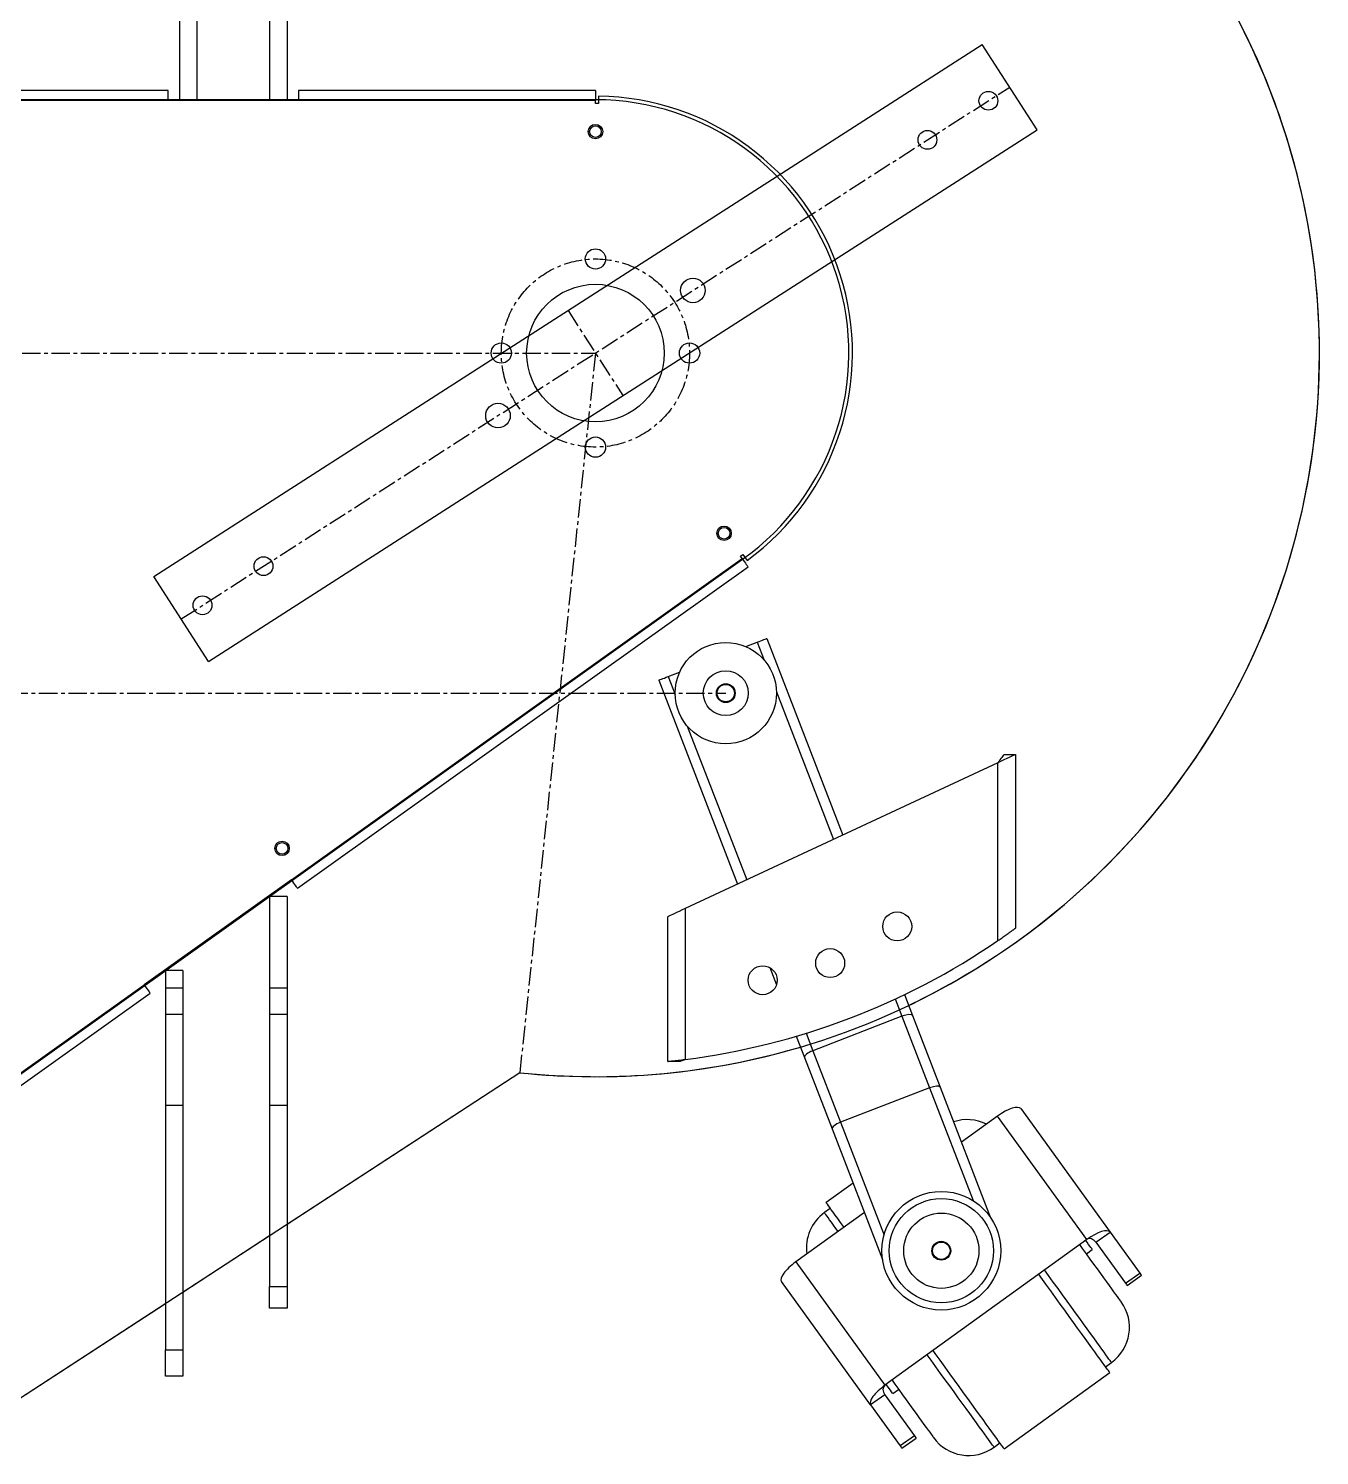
# Model space of a CAD drawing. Header units: millimetres. Extents: x -816 to 2660, y 734 to 4049.
# Drawn here: x 583 to 1474, y 1144 to 2130 of the extents above; entities that cross this region are included whole.
import ezdxf

# ---------------------------------------------------------------- set-up
doc = ezdxf.new("R2010")
doc.units = ezdxf.units.MM
doc.header["$PDSIZE"] = -1
doc.linetypes.add('CENTERX2', pattern=[20.32, 12.7, -2.54, 2.54, -2.54])

msp = doc.modelspace()

# ---------------------------------------------------------------- linework, layer by layer
at = {"color": 7, "linetype": 'Continuous', "lineweight": 25}
for p, q in [((687.22, 2080.33), (687.22, 2140.53)), ((699.22, 2080.33), (699.22, 2140.53)), ((749.22, 2140.53), (749.22, 2080.33)), ((761.22, 2140.53), (761.22, 2080.33)), ((679.22, 2086.83), (-20.78, 2086.83)), ((679.22, 2079.83), (679.22, 2086.83)), ((769.22, 2080.33), (679.22, 2080.33)), ((974.22, 2086.83), (769.22, 2086.83)), ((769.22, 2086.83), (769.22, 2079.83)), ((974.22, 2086.83), (974.22, 2079.83)), ((976.22, 2080.32), (974.22, 2080.33)), ((976.22, 2082.82), (976.22, 2077.83)), ((679.22, 2079.83), (-20.78, 2079.83)), ((769.22, 2079.83), (679.22, 2079.83)), ((974.22, 2079.83), (769.22, 2079.83)), ((974.22, 2077.83), (974.22, 2079.83)), ((976.22, 2077.83), (974.22, 2077.83)), ((1074.38, 1764.89), (1076.01, 1766.05)), ((1075.54, 1763.26), (1074.38, 1764.89)), ((1076.01, 1766.05), (1078.91, 1761.99)), ((764.35, 1541.33), (1075.54, 1763.26)), ((768.41, 1535.63), (1079.61, 1757.56)), ((1075.83, 1762.86), (1077.45, 1764.03)), ((1092.52, 1708.07), (1145, 1572.25)), ((1078.06, 1702.48), (1085.99, 1705.55)), ((1017.9, 1679.24), (1072.34, 1538.34)), ((1024.43, 1681.76), (1032.36, 1684.83)), ((1256.22, 1627.89), (1264.22, 1627.89)), ((1264.22, 1627.89), (1264.22, 1507.89)), ((1252.22, 1622.29), (1036.22, 1521.48)), ((1252.22, 1499.4), (1252.22, 1622.29)), ((764.35, 1541.33), (662.58, 1468.75)), ((662.87, 1468.34), (764.64, 1540.92)), ((761.22, 1529.92), (749.22, 1529.92)), ((749.22, 1529.92), (749.22, 1466.38)), ((761.22, 1529.92), (761.22, 1466.38)), ((1036.22, 1521.48), (1036.22, 1417.26)), ((1024.22, 1415.88), (1024.22, 1515.88)), ((1094.62, 1480.67), (1099.2, 1468.83)), ((689.22, 1478.58), (677.22, 1478.58)), ((677.22, 1478.58), (677.22, 1466.38)), ((689.22, 1478.58), (689.22, 1466.38)), ((430.54, 1303.26), (662.58, 1468.75)), ((434.61, 1297.56), (666.64, 1463.05)), ((689.22, 1466.38), (677.22, 1466.38)), ((677.22, 1466.38), (677.22, 1448.4)), ((689.22, 1466.38), (689.22, 1448.4)), ((761.22, 1466.38), (749.22, 1466.38)), ((749.22, 1466.38), (749.22, 1448.4)), ((761.22, 1466.38), (761.22, 1448.4)), ((1187.6, 1462.01), (1193.2, 1447.51)), ((689.22, 1448.4), (677.22, 1448.4)), ((677.22, 1448.4), (677.22, 1385.52)), ((689.22, 1448.4), (689.22, 1385.52)), ((761.22, 1448.4), (749.22, 1448.4)), ((749.22, 1448.4), (749.22, 1385.52)), ((761.22, 1448.4), (761.22, 1385.52)), ((1185.88, 1447.04), (1124.31, 1423.25)), ((1185.88, 1447.04), (1204.98, 1397.6)), ((1193.2, 1447.51), (1212.3, 1398.07)), ((1112.93, 1433.29), (1118.58, 1418.67)), ((1124.31, 1423.25), (1143.42, 1373.81)), ((1032.22, 1415.88), (1024.22, 1415.88)), ((1118.58, 1418.67), (1137.68, 1369.24)), ((921.96, 1408.07), (761.22, 1303.23)), ((1204.98, 1397.6), (1143.42, 1373.81)), ((1212.3, 1398.07), (1247.14, 1307.9)), ((689.22, 1385.52), (677.22, 1385.52)), ((677.22, 1385.52), (677.22, 1216.49)), ((689.22, 1385.52), (689.22, 1216.49)), ((761.22, 1385.52), (749.22, 1385.52)), ((749.22, 1385.52), (749.22, 1260.35)), ((761.22, 1385.52), (761.22, 1260.35)), ((1268, 1383.23), (1329.59, 1298.01)), ((1251.99, 1378.08), (1227, 1360.02)), ((1313.57, 1292.85), (1251.99, 1378.08)), ((1137.68, 1369.24), (1172.52, 1279.07)), ((1152.13, 1331.85), (1133.5, 1318.38)), ((1159.96, 1311.57), (1112.58, 1277.33)), ((1136.43, 1314.33), (1132.37, 1311.4)), ((749.22, 1295.41), (689.22, 1256.27)), ((1313.57, 1292.85), (1174.17, 1192.11)), ((1319.86, 1290.98), (1329.59, 1298.01)), ((1329.59, 1298.01), (1350.07, 1269.67)), ((1313.3, 1282.99), (1317.35, 1285.92)), ((1319.86, 1290.98), (1340.35, 1262.64)), ((1112.58, 1277.33), (1174.17, 1192.11)), ((1164.24, 1178.52), (1102.66, 1263.75)), ((1340.35, 1262.64), (1350.07, 1269.67)), ((1341.49, 1261.05), (1351.22, 1268.08)), ((749.22, 1260.35), (761.22, 1260.35)), ((749.22, 1245.41), (749.22, 1260.35)), ((761.22, 1260.35), (761.22, 1245.41)), ((677.22, 1248.45), (520.43, 1146.18)), ((761.22, 1245.41), (749.22, 1245.41)), ((677.22, 1216.49), (689.22, 1216.49)), ((677.22, 1198.45), (677.22, 1216.49)), ((689.22, 1216.49), (689.22, 1198.45)), ((1326.52, 1204.94), (1330.57, 1207.87)), ((689.22, 1198.45), (677.22, 1198.45)), ((1256.5, 1148.18), (1329.45, 1200.89)), ((1173.97, 1185.55), (1164.24, 1178.52)), ((1173.97, 1185.55), (1194.45, 1157.21)), ((1179.56, 1186.35), (1183.62, 1189.27)), ((1164.24, 1178.52), (1184.73, 1150.18)), ((1194.45, 1157.21), (1184.73, 1150.18)), ((1185.87, 1148.59), (1195.6, 1155.62)), ((1249.52, 1149.3), (1253.57, 1152.23))]:
    msp.add_line(p, q, dxfattribs=at)
at = {"color": 7, "linetype": 'Continuous'}
for p, q in [((669.24, 1751.02), (1241.37, 2118.54)), ((1279.2, 2059.64), (1241.37, 2118.54)), ((974.22, 2080.33), (-145.78, 2080.33)), ((707.07, 1692.13), (1279.2, 2059.64)), ((430.83, 1302.86), (1075.83, 1762.86)), ((707.07, 1692.13), (669.24, 1751.02)), ((921.96, 1408.07), (520.43, 1146.18))]:
    msp.add_line(p, q, dxfattribs=at)
at = {"color": 7, "linetype": 'CENTERX2'}
for p, q in [((688.16, 1721.58), (1260.29, 2089.09)), ((955.3, 1934.78), (993.14, 1875.89)), ((-315.78, 1905.33), (974.22, 1905.33)), ((974.22, 1905.33), (921.96, 1408.07)), ((-405.78, 1670.33), (1064.22, 1670.33))]:
    msp.add_line(p, q, dxfattribs=at)
at = {"color": 8, "linetype": 'Continuous', "lineweight": 25}
for p, q in [((1085.99, 1705.55), (1090.8, 1693.11)), ((1024.43, 1681.76), (1029.24, 1669.32)), ((1099.21, 1671.35), (1138.64, 1569.28)), ((1037.64, 1647.56), (1078.7, 1541.31)), ((1181.25, 1459.01), (1185.88, 1447.04)), ((1119.65, 1435.32), (1124.31, 1423.25)), ((1204.98, 1397.6), (1235.09, 1319.68)), ((1143.42, 1373.81), (1173.52, 1295.89)), ((1249.52, 1149.3), (1249.52, 1149.3))]:
    msp.add_line(p, q, dxfattribs=at)
at = {"color": 7, "linetype": 'Continuous', "lineweight": 25, "flags": 128}
for points in [[(1075.54, 1763.26), (1076.34, 1762.15), (1077.1, 1761.08), (1077.8, 1760.1), (1078.42, 1759.23), (1078.92, 1758.53), (1079.3, 1758), (1079.53, 1757.67), (1079.61, 1757.56)], [(1085.99, 1705.55), (1087.27, 1706.04), (1088.49, 1706.51), (1089.62, 1706.95), (1090.61, 1707.33), (1091.42, 1707.65), (1092.02, 1707.88), (1092.4, 1708.02), (1092.52, 1708.07)], [(1017.9, 1679.24), (1018.02, 1679.29), (1018.4, 1679.43), (1019, 1679.66), (1019.81, 1679.98), (1020.8, 1680.36), (1021.93, 1680.79), (1023.15, 1681.27), (1024.43, 1681.76)], [(1264.22, 1627.89), (1264.04, 1627.8), (1263.5, 1627.55), (1262.61, 1627.14), (1261.41, 1626.58), (1259.93, 1625.89), (1258.22, 1625.09), (1256.32, 1624.2), (1254.3, 1623.26), (1252.22, 1622.29)], [(1256.22, 1627.89), (1256.16, 1627.8), (1255.98, 1627.55), (1255.68, 1627.14), (1255.28, 1626.58), (1254.79, 1625.89), (1254.22, 1625.09), (1253.59, 1624.2), (1252.92, 1623.26), (1252.22, 1622.29)], [(768.41, 1535.63), (768.33, 1535.74), (768.1, 1536.06), (767.73, 1536.59), (767.22, 1537.3), (766.61, 1538.16), (765.9, 1539.15), (765.14, 1540.21), (764.35, 1541.33)], [(1036.22, 1521.48), (1034.14, 1520.51), (1032.12, 1519.57), (1030.22, 1518.68), (1028.51, 1517.88), (1027.03, 1517.19), (1025.83, 1516.63), (1024.94, 1516.22), (1024.4, 1515.97), (1024.22, 1515.88)], [(662.58, 1468.75), (663.37, 1467.63), (664.13, 1466.57), (664.84, 1465.58), (665.45, 1464.72), (665.96, 1464.01), (666.33, 1463.48), (666.56, 1463.16), (666.64, 1463.05)], [(1145.81, 1301.35), (1145.45, 1301.85), (1143.41, 1304.66), (1141.55, 1307.24), (1139.87, 1309.56), (1138.38, 1311.62), (1137.08, 1313.42), (1135.98, 1314.95), (1135.07, 1316.2), (1134.37, 1317.18), (1133.87, 1317.86), (1133.58, 1318.27), (1133.5, 1318.38)], [(1317.35, 1285.92), (1317.24, 1286.08), (1316.92, 1286.52), (1316.4, 1287.24), (1315.68, 1288.23), (1314.78, 1289.47), (1313.71, 1290.96), (1312.76, 1292.27)], [(1337.31, 1249.76), (1337.21, 1249.9), (1336.9, 1250.34), (1336.38, 1251.06), (1335.65, 1252.06), (1334.73, 1253.34), (1333.61, 1254.89), (1332.3, 1256.7), (1330.8, 1258.77), (1329.14, 1261.08), (1327.3, 1263.62), (1325.3, 1266.38), (1323.16, 1269.34), (1320.88, 1272.49), (1318.48, 1275.82), (1315.96, 1279.3), (1313.34, 1282.93), (1310.64, 1286.67), (1308.71, 1289.34)], [(1329.45, 1200.89), (1329.45, 1200.89), (1329.32, 1201.07), (1328.99, 1201.53), (1328.45, 1202.27), (1327.7, 1203.3), (1326.76, 1204.61), (1325.61, 1206.2), (1324.27, 1208.06), (1322.74, 1210.17), (1321.02, 1212.55), (1319.12, 1215.17), (1317.05, 1218.04), (1314.82, 1221.13), (1312.42, 1224.45), (1309.88, 1227.97), (1307.19, 1231.68), (1304.37, 1235.59), (1301.43, 1239.66), (1298.37, 1243.89), (1295.22, 1248.26), (1291.96, 1252.76), (1288.63, 1257.37), (1285.23, 1262.08), (1281.77, 1266.87), (1280.34, 1268.84)], [(1340.35, 1262.64), (1340.93, 1261.83), (1341.31, 1261.31), (1341.48, 1261.07), (1341.49, 1261.05)], [(1350.07, 1269.67), (1350.65, 1268.86), (1351.03, 1268.33), (1351.21, 1268.09), (1351.22, 1268.08)], [(1256.5, 1148.18), (1256.5, 1148.18), (1256.37, 1148.35), (1256.04, 1148.81), (1255.5, 1149.56), (1254.76, 1150.59), (1253.81, 1151.9), (1252.66, 1153.48), (1251.32, 1155.34), (1249.79, 1157.46), (1248.07, 1159.83), (1246.18, 1162.46), (1244.11, 1165.32), (1241.87, 1168.42), (1239.48, 1171.73), (1236.93, 1175.25), (1234.25, 1178.97), (1231.43, 1182.87), (1228.48, 1186.94), (1225.43, 1191.17), (1222.27, 1195.54), (1219.02, 1200.04), (1215.69, 1204.65), (1212.28, 1209.36), (1208.82, 1214.15), (1207.4, 1216.12)], [(1179.03, 1195.62), (1180.96, 1192.95), (1183.66, 1189.21), (1186.28, 1185.59), (1188.8, 1182.1), (1191.2, 1178.78), (1193.48, 1175.62), (1195.62, 1172.66), (1197.62, 1169.9), (1199.45, 1167.36), (1201.12, 1165.05), (1202.62, 1162.98), (1203.93, 1161.17), (1205.05, 1159.62), (1205.97, 1158.34), (1206.7, 1157.34), (1207.21, 1156.62), (1207.53, 1156.19), (1207.63, 1156.04)], [(1179.56, 1186.35), (1179.45, 1186.5), (1179.13, 1186.95), (1178.61, 1187.66), (1177.9, 1188.65), (1177, 1189.9), (1175.92, 1191.39), (1174.98, 1192.7)], [(1194.45, 1157.21), (1195.04, 1156.4), (1195.42, 1155.87), (1195.59, 1155.64), (1195.6, 1155.62)], [(1184.73, 1150.18), (1185.31, 1149.37), (1185.69, 1148.85), (1185.86, 1148.61), (1185.87, 1148.59)]]:
    msp.add_lwpolyline(points, dxfattribs=at)
at = {"color": 8, "linetype": 'Continuous', "lineweight": 25, "flags": 128}
for points in [[(1141.76, 1298.42), (1140.33, 1300.39), (1138.68, 1302.68), (1137.2, 1304.72), (1135.92, 1306.5), (1134.83, 1308.01), (1133.93, 1309.25), (1133.24, 1310.21), (1132.74, 1310.89), (1132.46, 1311.29), (1132.37, 1311.4)], [(1330.57, 1207.87), (1330.57, 1207.87), (1330.45, 1208.04), (1330.12, 1208.5), (1329.58, 1209.24), (1328.85, 1210.26), (1327.91, 1211.55), (1326.78, 1213.12), (1325.46, 1214.95), (1323.95, 1217.04), (1322.25, 1219.38), (1320.38, 1221.97), (1318.34, 1224.8), (1316.14, 1227.85), (1313.78, 1231.11), (1311.27, 1234.58), (1308.63, 1238.23), (1305.86, 1242.07), (1302.97, 1246.07), (1299.97, 1250.22), (1296.87, 1254.51), (1293.68, 1258.91), (1290.42, 1263.43), (1287.1, 1268.03), (1284.39, 1271.77)], [(1249.52, 1149.3), (1249.39, 1149.47), (1249.07, 1149.93), (1248.53, 1150.67), (1247.8, 1151.68), (1246.86, 1152.98), (1245.73, 1154.54), (1244.41, 1156.37), (1242.89, 1158.47), (1241.2, 1160.81), (1239.33, 1163.4), (1237.29, 1166.22), (1235.09, 1169.27), (1232.73, 1172.54), (1230.22, 1176), (1227.58, 1179.66), (1224.81, 1183.5), (1221.92, 1187.5), (1218.92, 1191.65), (1215.82, 1195.93), (1212.63, 1200.34), (1209.37, 1204.85), (1206.05, 1209.46), (1203.34, 1213.2)]]:
    msp.add_lwpolyline(points, dxfattribs=at)
at = {"color": 7, "linetype": 'Continuous'}
for centre, radius in [((1245.56, 2079.63), 6.5), ((1203.49, 2052.61), 6.5), ((974.22, 1970.33), 7), ((974.22, 1905.33), 47.5), ((1041.53, 1948.57), 8.5), ((909.22, 1905.33), 7), ((1039.22, 1905.33), 7), ((906.91, 1862.1), 8.5), ((974.22, 1840.33), 7), ((744.95, 1758.06), 6.5), ((702.88, 1731.03), 6.5), ((1064.22, 1670.33), 15.5), ((1213.08, 1285.09), 36), ((1213.08, 1285.09), 26)]:
    msp.add_circle(centre, radius, dxfattribs=at)
at = {"color": 7, "linetype": 'Continuous', "lineweight": 25}
for centre, radius in [((974.22, 2058.33), 5), ((974.22, 2058.33), 4), ((1063.06, 1780.77), 5), ((1063.06, 1780.77), 4), ((1064.22, 1670.33), 35), ((1064.22, 1670.33), 6.5), ((1064.22, 1670.33), 6), ((757.78, 1563.05), 5), ((757.78, 1563.05), 4), ((1182.63, 1509.15), 10), ((1136.31, 1483.78), 10), ((1089.7, 1471.96), 10), ((1213.08, 1285.09), 41), ((1213.08, 1285.09), 6.5), ((1213.08, 1285.09), 6)]:
    msp.add_circle(centre, radius, dxfattribs=at)
at = {"color": 7, "linetype": 'CENTERX2'}
msp.add_circle((974.22, 1905.33), 65, dxfattribs=at)
at = {"color": 7, "linetype": 'Continuous'}
for radius, start in [(500, 264), (175, 305.49564)]:
    msp.add_arc((974.22, 1905.33), radius, start, 90, dxfattribs=at)
at = {"color": 7, "linetype": 'Continuous', "lineweight": 25}
for centre, radius, start, end in [((974.22, 1905.33), 500, 295.62874, 90), ((974.22, 1905.33), 177.5, 306.14124, 89.3544), ((974.22, 1905.33), 492, 277.23945, 304.40511), ((974.22, 1905.33), 500, 264, 286.4516), ((1231, 1345.66), 30, 63.63132, 108.34767), ((1149.95, 1287.09), 30, 125.8544, 188.07748), ((1313, 1232.19), 30, 305.8544, 35.8544), ((1231.95, 1173.61), 30, 215.8544, 305.8544)]:
    msp.add_arc(centre, radius, start, end, dxfattribs=at)
for centre, major_axis, ratio, start_param, end_param in [((1186.67, 1444.98), (6.53, 2.52), 0.314526, 0, 1.570796), ((1186.67, 1444.98), (6.53, 2.52), 0.314526, 0, 1.570796), ((1125.11, 1421.2), (6.53, 2.52), 0.314526, 1.570796, 3.141593), ((1125.11, 1421.2), (6.53, 2.52), 0.314526, 1.570796, 3.141593), ((1205.77, 1395.55), (6.53, 2.52), 0.314526, 0, 1.570796), ((1205.77, 1395.55), (6.53, 2.52), 0.314526, 0, 1.570796), ((1255.03, 1373.86), (12.97, 9.37), 0.32492, 0, 1.570796), ((1144.21, 1371.76), (6.53, 2.52), 0.314526, 1.570796, 3.141593), ((1144.21, 1371.76), (6.53, 2.52), 0.314526, 1.570796, 3.141593), ((1316.62, 1288.64), (12.97, 9.37), 0.32492, 0, 1.570796), ((1316.62, 1288.64), (-3.05, 4.21), 0.769421, 4.712389, 6.283185), ((1115.62, 1273.12), (12.97, 9.37), 0.32492, 1.570796, 3.141593), ((1177.21, 1187.9), (12.97, 9.37), 0.32492, 1.570796, 3.141593), ((1177.21, 1187.9), (-3.05, 4.21), 0.769421, 0, 1.570796)]:
    msp.add_ellipse(centre, major_axis=major_axis, ratio=ratio, start_param=start_param, end_param=end_param, dxfattribs=at)
for points, knots in [([(1252.22, 1499.4), (1252.7, 1499.73), (1253.67, 1500.39), (1255.09, 1501.38), (1256.53, 1502.38), (1257.91, 1503.36), (1259.19, 1504.26), (1260.57, 1505.25), (1261.71, 1506.06), (1262.6, 1506.71), (1263.35, 1507.25), (1264.06, 1507.77), (1264.17, 1507.85), (1264.22, 1507.89)], [0, 0, 0, 0, 0.083474, 0.16701, 0.249854, 0.341651, 0.425071, 0.500179, 0.631353, 0.692336, 0.750392, 0.877774, 1, 1, 1, 1]), ([(1024.22, 1415.88), (1024.26, 1415.89), (1024.35, 1415.9), (1025.06, 1415.97), (1026.17, 1416.08), (1027.51, 1416.23), (1028.89, 1416.38), (1030.19, 1416.53), (1031.8, 1416.71), (1033.82, 1416.96), (1035.38, 1417.15), (1036.22, 1417.26)], [0, 0, 0, 0, 0.123049, 0.247386, 0.373059, 0.500114, 0.580606, 0.663919, 0.750059, 0.865875, 1, 1, 1, 1]), ([(1032.22, 1415.88), (1032.23, 1415.89), (1032.26, 1415.9), (1032.5, 1415.97), (1032.87, 1416.09), (1033.55, 1416.3), (1034.67, 1416.68), (1035.7, 1417.06), (1036.22, 1417.26)], [0, 0, 0, 0, 0.120232, 0.2421068, 0.3660382, 0.4924212, 0.7436046, 1, 1, 1, 1])]:
    msp.add_open_spline(points, degree=3, knots=knots, dxfattribs=at)
at = {"color": 7, "linetype": 'Continuous'}
msp.add_point((974.22, 1905.33), dxfattribs=at)

doc.saveas('drawing.dxf')
